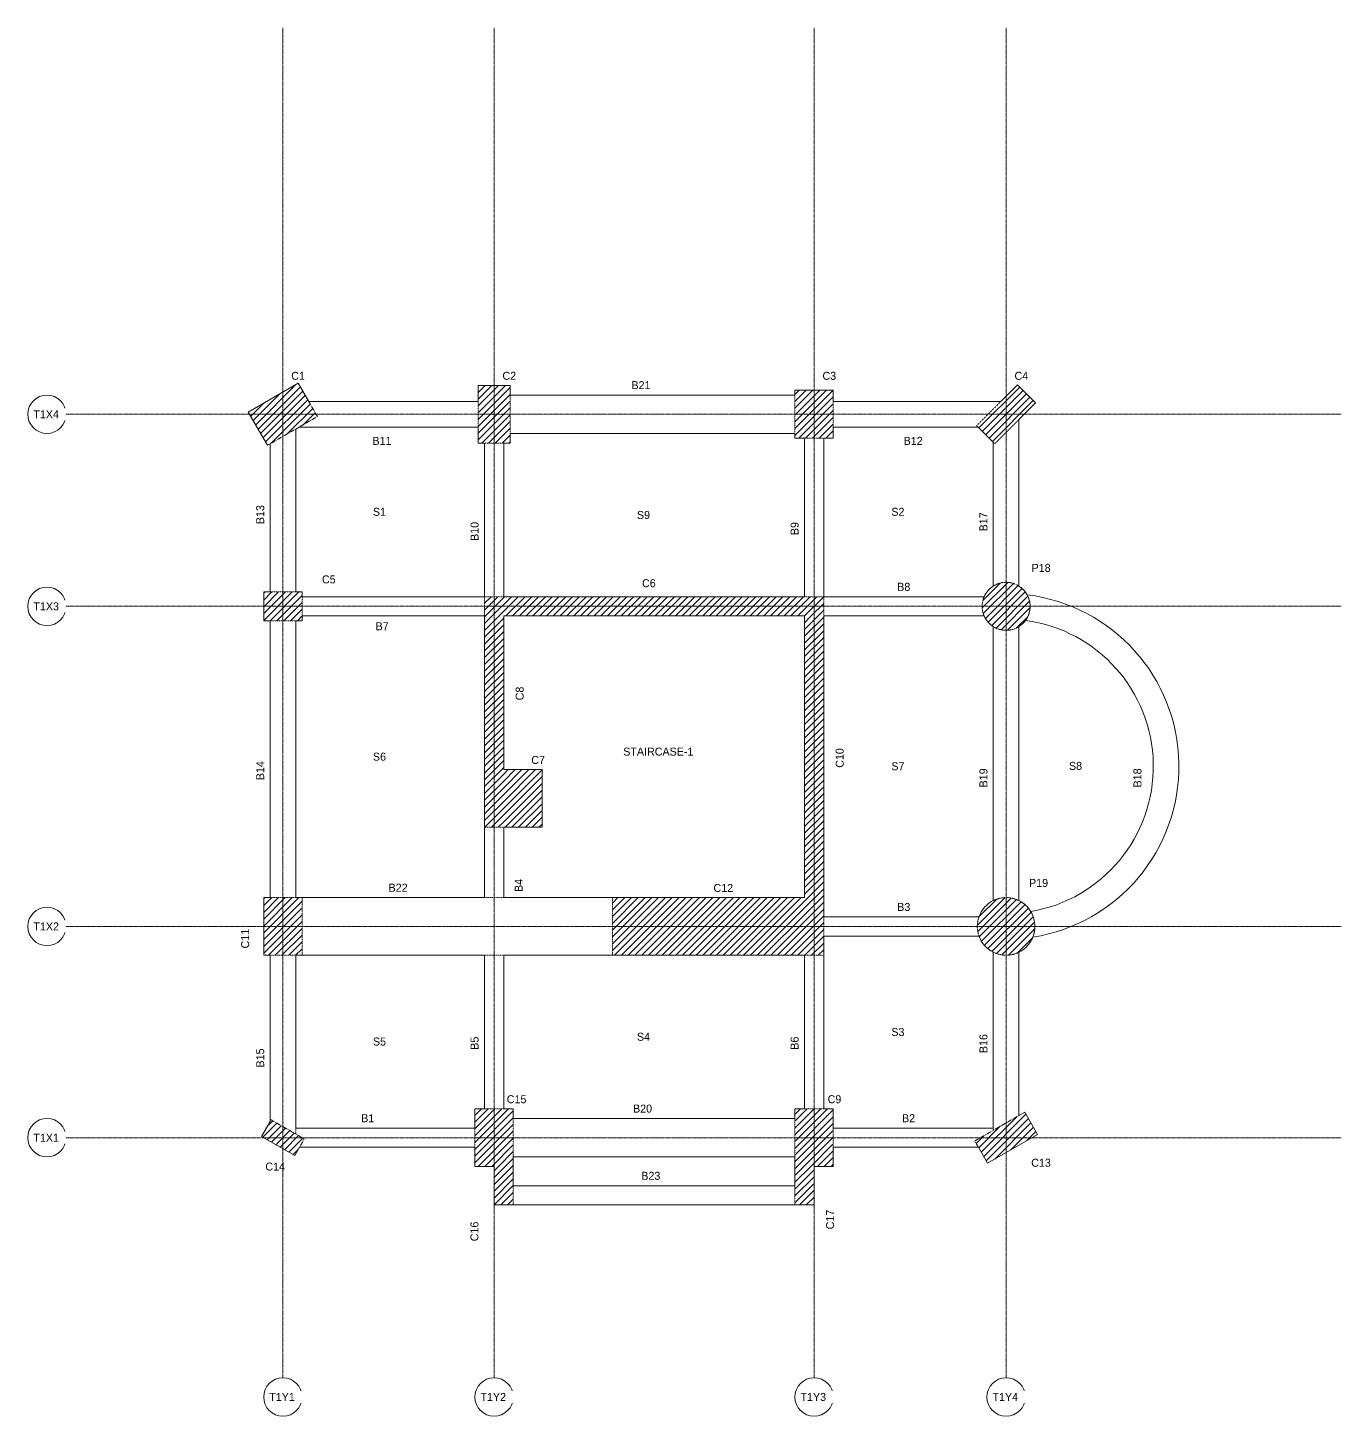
# Model space of a CAD drawing. Header units: millimetres. Extents: x -4286 to 32747, y -7322 to 17037.
# Drawn here: x -4286 to 16236, y -4651 to 17037 of the extents above; entities that cross this region are included whole.
import ezdxf

# ---------------------------------------------------------------- set-up
doc = ezdxf.new("R2010")
doc.units = ezdxf.units.MM
doc.linetypes.add('Dash', pattern=[6.35, 3.175, -3.175])
doc.linetypes.add('Grid Line', pattern=[22.225, 12.7, -3.175, 3.175, -3.175])
for name, color, linetype, lineweight in [('A-FLOR', 192, 'Continuous', 18), ('A-FLOR-IDEN', 11, 'Continuous', 9), ('S-BEAM', 12, 'Continuous', 18), ('S-BEAM-HDLN', 1, 'Dash', 18), ('S-BEAM-IDEN', 2, 'Continuous', 9), ('S-COLS', 52, 'Continuous', 18), ('S-COLS-HDLN', 52, 'Dash', 18), ('S-COLS-IDEN', 171, 'Continuous', 9), ('S-GRID', 1, 'Continuous', 9), ('S-GRID-IDEN', 1, 'Continuous', 9), ('S-STRS-ANNO', 31, 'Continuous', 18)]:
    doc.layers.add(name, color=color, linetype=linetype, lineweight=lineweight)
doc.styles.add('JetBrains Mono', font='JetBrainsMono-VariableFont_wght.ttf', dxfattribs={"height": 125})
pattern_1 = [(45, (0, 0), (-53.033, 53.033), [])]

# ---------------------------------------------------------------- blocks, each defined once
blk = doc.blocks.new('Grid - M_Grid Head - Circle-24584-01 1st Floor Lvl_ Schedule')
at = {"layer": 'S-GRID-IDEN'}
blk.add_circle((0, 0), 6, dxfattribs=at)

msp = doc.modelspace()

# ---------------------------------------------------------------- hatches: boundary and pattern name
at = {"layer": 'S-COLS'}
h = msp.add_hatch(dxfattribs=at)
h.set_pattern_fill('FP_1', color=8, style=0, pattern_type=2)
h.set_pattern_definition(pattern_1)
h.paths.add_polyline_path([(-540, 10515), (240, 10965), (-60, 11485), (-840, 11035), (-571, 10570)])
h = msp.add_hatch(dxfattribs=at)
h.set_pattern_fill('FP_1', color=8, style=0, pattern_type=2)
h.set_pattern_definition(pattern_1)
h.paths.add_polyline_path([(3250, 10550), (3250, 11450), (2750, 11450), (2750, 10550), (3150, 10550)])
h = msp.add_hatch(dxfattribs=at)
h.set_pattern_fill('FP_1', color=8, style=0, pattern_type=2)
h.set_pattern_definition(pattern_1)
h.paths.add_polyline_path([(7850, 10625), (8300, 10625), (8300, 11375), (7700, 11375), (7700, 10625)])
h = msp.add_hatch(dxfattribs=at)
h.set_pattern_fill('FP_1', color=8, style=0, pattern_type=2)
h.set_pattern_definition(pattern_1)
h.paths.add_polyline_path([(10823, 10540), (11460, 11177), (11177, 11460), (10540, 10823), (10800, 10564)])
h = msp.add_hatch(dxfattribs=at)
h.set_pattern_fill('FP_1', color=8, style=0, pattern_type=2)
h.set_pattern_definition(pattern_1)
h.paths.add_polyline_path([(10978, 7626), (11036, 7627), (11094, 7637), (11149, 7656), (11200, 7683), (11239, 7711), (11273, 7743), (11304, 7780), (11335, 7832), (11358, 7889), (11372, 7949), (11375, 8010), (11368, 8071), (11352, 8130), (11326, 8186), (11291, 8236), (11249, 8280), (11200, 8317), (11188, 8325), (11135, 8350), (11079, 8367), (11022, 8374), (10964, 8373), (10906, 8363), (10851, 8344), (10800, 8317), (10755, 8284), (10716, 8244), (10682, 8199), (10656, 8150), (10639, 8102), (10629, 8051), (10625, 8000), (10629, 7949), (10639, 7898), (10656, 7850), (10682, 7801), (10716, 7756), (10755, 7716), (10800, 7683), (10813, 7675), (10865, 7650), (10921, 7633)])
h = msp.add_hatch(dxfattribs=at)
h.set_pattern_fill('FP_1', color=8, style=0, pattern_type=2)
h.set_pattern_definition(pattern_1)
h.paths.add_polyline_path([(0, 7775), (0, 8225), (-600, 8225), (-600, 7775), (-100, 7775)])
h = msp.add_hatch(dxfattribs=at)
h.set_pattern_fill('FP_1', color=8, style=0, pattern_type=2)
h.set_pattern_definition(pattern_1)
h.paths.add_polyline_path([(8150, 7850), (8150, 8150), (2850, 8150), (2850, 7850), (7850, 7850)])
h = msp.add_hatch(dxfattribs=at)
h.set_pattern_fill('FP_1', color=8, style=0, pattern_type=2)
h.set_pattern_definition(pattern_1)
h.paths.add_polyline_path([(3150, 4550), (3150, 7850), (2850, 7850), (2850, 4550)])
h = msp.add_hatch(dxfattribs=at)
h.set_pattern_fill('FP_1', color=8, style=0, pattern_type=2)
h.set_pattern_definition(pattern_1)
h.paths.add_polyline_path([(7850, 2550), (8150, 2550), (8150, 7850), (7850, 7850), (7850, 2774)])
h = msp.add_hatch(dxfattribs=at)
h.set_pattern_fill('FP_1', color=8, style=0, pattern_type=2)
h.set_pattern_definition(pattern_1)
h.paths.add_polyline_path([(3750, 4550), (3750, 5450), (3150, 5450), (3150, 4550), (3296, 4550)])
h = msp.add_hatch(dxfattribs=at)
h.set_pattern_fill('FP_1', color=8, style=0, pattern_type=2)
h.set_pattern_definition(pattern_1)
h.paths.add_polyline_path([(0, 2550), (0, 3450), (-600, 3450), (-600, 2550), (-100, 2550)])
h = msp.add_hatch(dxfattribs=at)
h.set_pattern_fill('FP_1', color=8, style=0, pattern_type=2)
h.set_pattern_definition(pattern_1)
h.paths.add_polyline_path([(7850, 2550), (7850, 3450), (4850, 3450), (4850, 2550), (7163, 2550)])
h = msp.add_hatch(dxfattribs=at)
h.set_pattern_fill('FP_1', color=8, style=0, pattern_type=2)
h.set_pattern_definition(pattern_1)
h.paths.add_polyline_path([(11000, 2550), (11069, 2555), (11136, 2571), (11200, 2597), (11254, 2628), (11303, 2667), (11346, 2712), (11382, 2763), (11412, 2818), (11433, 2877), (11446, 2938), (11450, 3000), (11446, 3061), (11434, 3121), (11413, 3178), (11385, 3232), (11349, 3285), (11305, 3331), (11255, 3371), (11200, 3403), (11145, 3426), (11088, 3441), (11030, 3449), (10970, 3449), (10912, 3441), (10855, 3426), (10800, 3403), (10741, 3368), (10687, 3323), (10641, 3272), (10604, 3213), (10576, 3150), (10561, 3101), (10553, 3051), (10550, 3000), (10553, 2949), (10561, 2899), (10576, 2850), (10604, 2787), (10641, 2728), (10687, 2677), (10741, 2632), (10800, 2597), (10864, 2571), (10931, 2555)])
h = msp.add_hatch(dxfattribs=at)
h.set_pattern_fill('FP_1', color=8, style=0, pattern_type=2)
h.set_pattern_definition(pattern_1)
h.paths.add_polyline_path([(2700, -750), (3300, -750), (3300, 150), (2700, 150), (2700, -663)])
h = msp.add_hatch(dxfattribs=at)
h.set_pattern_fill('FP_1', color=8, style=0, pattern_type=2)
h.set_pattern_definition(pattern_1)
h.paths.add_polyline_path([(8300, -750), (8300, 150), (7700, 150), (7700, -750), (8000, -750)])
h = msp.add_hatch(dxfattribs=at)
h.set_pattern_fill('FP_1', color=8, style=0, pattern_type=2)
h.set_pattern_definition(pattern_1)
h.paths.add_polyline_path([(10710, -698), (11490, -248), (11290, 98), (10510, -352), (10690, -663)])
h = msp.add_hatch(dxfattribs=at)
h.set_pattern_fill('FP_2', color=8, style=0, pattern_type=2)
h.set_pattern_definition(pattern_1)
h.paths.add_polyline_path([(-115, -580), (35, -320), (-485, -20), (-635, -280), (-571, -317)])
h = msp.add_hatch(dxfattribs=at)
h.set_pattern_fill('FP_1', color=8, style=0, pattern_type=2)
h.set_pattern_definition(pattern_1)
h.paths.add_polyline_path([(3000, -1350), (3300, -1350), (3300, -750), (3000, -750)])
h = msp.add_hatch(dxfattribs=at)
h.set_pattern_fill('FP_1', color=8, style=0, pattern_type=2)
h.set_pattern_definition(pattern_1)
h.paths.add_polyline_path([(8000, -1350), (8000, -750), (7700, -750), (7700, -1350)])

# ---------------------------------------------------------------- linework, layer by layer
at = {"layer": 'A-FLOR'}
for centre, radius, start, end in [((11000, 8000), 375, 122.231, 156.4218), ((11000, 8000), 375, 203.5782, 237.769), ((11000, 8000), 375, 302.231, 324.0556), ((11000, 5500), 2300, 279.6434, 82.4149), ((11000, 3000), 450, 116.3878, 160.5288), ((11000, 3000), 450, 31.1089, 63.6122), ((11000, 3000), 450, 199.4712, 243.6122)]:
    msp.add_arc(centre, radius, start, end, dxfattribs=at)
at = {"layer": 'S-BEAM'}
for p, q in [((7700, 11300), (3250, 11300)), ((2750, 11200), (104, 11200)), ((10917, 11200), (8300, 11200)), ((11200, 8317), (11200, 10917)), ((-100, 8225), (-100, 10769)), ((-46, 10800), (2750, 10800)), ((3250, 10700), (7700, 10700)), ((8300, 10800), (10564, 10800)), ((-500, 10538), (-500, 8225)), ((2850, 10550), (2850, 8150)), ((3150, 8150), (3150, 10550)), ((7850, 10625), (7850, 8150)), ((8150, 8150), (8150, 10625)), ((10800, 10564), (10800, 8317)), ((2850, 8150), (0, 8150)), ((10656, 8150), (8150, 8150)), ((0, 7850), (2850, 7850)), ((8150, 7850), (10656, 7850)), ((-500, 7775), (-500, 3450)), ((-100, 3450), (-100, 7775)), ((10800, 7683), (10800, 3403)), ((11200, 3403), (11200, 7683)), ((2850, 4550), (2850, 3450)), ((3150, 3450), (3150, 4550)), ((2850, 3450), (0, 3450)), ((4850, 3450), (3150, 3450)), ((10576, 3150), (8150, 3150)), ((8150, 2850), (10576, 2850)), ((-500, 2550), (-500, -46)), ((-100, -150), (-100, 2550)), ((0, 2550), (2850, 2550)), ((2850, 2550), (2850, 150)), ((3150, 2550), (4850, 2550)), ((3150, 150), (3150, 2550)), ((7850, 2550), (7850, 150)), ((8150, 150), (8150, 2550)), ((10800, 2597), (10800, -150)), ((11200, 46), (11200, 2597)), ((2700, -150), (-100, -150)), ((7700, 0), (3300, 0)), ((10800, -150), (8300, -150)), ((-40, -450), (2700, -450)), ((3300, -600), (7700, -600)), ((8300, -450), (10567, -450)), ((7700, -1050), (3300, -1050)), ((3300, -1350), (7700, -1350))]:
    msp.add_line(p, q, dxfattribs=at)
for centre, radius, start, end in [((11000, 8000), 375, 324.0556, 28.6636), ((11000, 5500), 2700, 278.8989, 83.0001), ((11000, 5500), 2300, 279.6434, 82.4149), ((11000, 3000), 450, 0, 31.1089), ((11000, 3000), 450, 338.1473, 0)]:
    msp.add_arc(centre, radius, start, end, dxfattribs=at)
at = {"layer": 'S-BEAM-HDLN'}
for p, q in [((3250, 11300), (3250, 10700)), ((7700, 10700), (7700, 11300)), ((240, 10965), (104, 11200)), ((2750, 10800), (2750, 11200)), ((8300, 11200), (8300, 10800)), ((10917, 11200), (10540, 10823)), ((-46, 10800), (240, 10965)), ((10823, 10540), (11200, 10917)), ((-500, 10538), (-100, 10769)), ((10540, 10823), (10564, 10800)), ((3150, 10550), (2850, 10550)), ((8150, 10625), (7850, 10625)), ((10800, 10564), (10823, 10540)), ((-500, 8225), (-100, 8225)), ((0, 8150), (0, 7850)), ((2850, 7850), (2850, 8150)), ((2850, 8150), (3150, 8150)), ((7850, 8150), (8150, 8150)), ((8150, 8150), (8150, 7850)), ((-100, 7775), (-500, 7775)), ((3150, 4550), (2850, 4550)), ((-500, 3450), (-100, 3450)), ((0, 2550), (0, 3450)), ((2850, 3450), (3150, 3450)), ((4850, 2550), (4850, 3450)), ((8150, 3150), (8150, 2850)), ((-100, 2550), (-500, 2550)), ((3150, 2550), (2850, 2550)), ((8150, 2550), (7850, 2550)), ((2850, 150), (3150, 150)), ((7850, 150), (8150, 150)), ((11200, 46), (10800, -185)), ((-485, -20), (-500, -46)), ((-100, -242), (-485, -20)), ((-100, -150), (-100, -242)), ((2700, -450), (2700, -150)), ((3300, 0), (3300, -600)), ((7700, -600), (7700, 0)), ((8300, -150), (8300, -450)), ((10800, -185), (10510, -352)), ((10800, -185), (10800, -150)), ((35, -320), (-100, -242)), ((-40, -450), (35, -320)), ((10510, -352), (10567, -450)), ((3300, -1050), (3300, -1350)), ((7700, -1350), (7700, -1050))]:
    msp.add_line(p, q, dxfattribs=at)
for centre, radius, start, end in [((11000, 8000), 375, 111.8591, 122.231), ((11000, 8000), 375, 110.9991, 111.8591), ((11000, 8000), 375, 101.4873, 110.9392), ((11000, 8000), 375, 100.8066, 101.4873), ((11000, 8000), 375, 91.1155, 100.749), ((11000, 8000), 375, 90.6148, 91.1155), ((11000, 8000), 375, 80.7437, 90.5592), ((11000, 8000), 375, 80.4237, 80.7437), ((11000, 8000), 375, 70.3718, 80.3699), ((11000, 8000), 375, 70.233, 70.3718), ((11000, 8000), 375, 60, 70.1811), ((11000, 8000), 375, 57.769, 60), ((11000, 8000), 375, 156.4218, 203.5782), ((11000, 8000), 375, 237.769, 240), ((11000, 8000), 375, 240, 250.1811), ((11000, 8000), 375, 250.233, 260.3699), ((11000, 8000), 375, 260.4237, 270.5592), ((11000, 8000), 375, 270.6148, 280.749), ((11000, 8000), 375, 280.8066, 290.9392), ((11000, 8000), 375, 290.9991, 302.231), ((11000, 3000), 450, 107.5919, 116.3878), ((11000, 3000), 450, 105.861, 107.5919), ((11000, 3000), 450, 98.7959, 105.7917), ((11000, 3000), 450, 81.2041, 98.7959), ((11000, 3000), 450, 74.2083, 81.2041), ((11000, 3000), 450, 72.4081, 74.139), ((11000, 3000), 450, 63.6122, 72.4081), ((11000, 3000), 450, 160.5288, 180), ((11000, 3000), 450, 180, 199.4712), ((11000, 3000), 450, 243.6122, 296.3878)]:
    msp.add_arc(centre, radius, start, end, dxfattribs=at)
at = {"layer": 'S-COLS'}
for p, q in [((-840, 11035), (-60, 11485)), ((-60, 11485), (104, 11200)), ((2750, 11450), (3250, 11450)), ((2750, 11200), (2750, 11450)), ((3250, 11450), (3250, 11300)), ((7700, 11375), (8300, 11375)), ((7700, 11300), (7700, 11375)), ((8300, 11375), (8300, 11200)), ((10917, 11200), (11177, 11460)), ((11177, 11460), (11460, 11177)), ((11460, 11177), (11200, 10917)), ((-540, 10515), (-840, 11035)), ((-46, 10800), (-100, 10769)), ((2750, 10550), (2750, 10800)), ((3250, 10700), (3250, 10550)), ((7700, 10625), (7700, 10700)), ((8300, 10800), (8300, 10625)), ((10800, 10564), (10564, 10800)), ((-500, 10538), (-540, 10515)), ((2850, 10550), (2750, 10550)), ((3250, 10550), (3150, 10550)), ((7850, 10625), (7700, 10625)), ((8300, 10625), (8150, 10625)), ((-600, 7775), (-600, 8225)), ((-600, 8225), (-500, 8225)), ((-100, 8225), (0, 8225)), ((0, 8225), (0, 8150)), ((3150, 8150), (7850, 8150)), ((0, 7850), (0, 7775)), ((2850, 4550), (2850, 7850)), ((3150, 7850), (3150, 5450)), ((7850, 7850), (3150, 7850)), ((7850, 3450), (7850, 7850)), ((8150, 7850), (8150, 3150)), ((11355, 7880), (11355, 7879)), ((11370, 7941), (11370, 7941)), ((-500, 7775), (-600, 7775)), ((0, 7775), (-100, 7775)), ((3150, 5450), (3750, 5450)), ((3750, 5450), (3750, 4550)), ((3750, 4550), (3150, 4550)), ((-600, 3450), (-500, 3450)), ((-600, 2550), (-600, 3450)), ((-100, 3450), (0, 3450)), ((4850, 3450), (7850, 3450)), ((8150, 2850), (8150, 2550)), ((-500, 2550), (-600, 2550)), ((0, 2550), (-100, 2550)), ((7850, 2550), (4850, 2550)), ((2700, 150), (2850, 150)), ((2700, -150), (2700, 150)), ((3150, 150), (3300, 150)), ((3300, 150), (3300, 0)), ((7700, 150), (7850, 150)), ((7700, 0), (7700, 150)), ((8150, 150), (8300, 150)), ((8300, 150), (8300, -150)), ((11200, 46), (11290, 98)), ((11290, 98), (11490, -248)), ((-635, -280), (-500, -46)), ((-115, -580), (-635, -280)), ((11490, -248), (10710, -698)), ((-40, -450), (-115, -580)), ((2700, -750), (2700, -450)), ((3300, -600), (3300, -750)), ((7700, -750), (7700, -600)), ((8300, -450), (8300, -750)), ((10710, -698), (10567, -450)), ((3000, -750), (2700, -750)), ((3000, -1350), (3000, -750)), ((3300, -750), (3300, -1050)), ((7700, -1050), (7700, -750)), ((8300, -750), (8000, -750)), ((8000, -750), (8000, -1350)), ((3300, -1350), (3000, -1350)), ((8000, -1350), (7700, -1350))]:
    msp.add_line(p, q, dxfattribs=at)
at = {"layer": 'S-COLS', "flags": 128}
for points in [[(11200, 8317), (11249, 8280), (11291, 8236), (11326, 8186), (11352, 8130), (11368, 8071), (11375, 8010), (11372, 7949), (11358, 7889), (11335, 7832), (11304, 7780)], [(11450, 3000), (11446, 2938), (11433, 2877), (11412, 2818), (11382, 2763), (11346, 2712), (11303, 2667), (11254, 2628), (11200, 2597)]]:
    msp.add_lwpolyline(points, dxfattribs=at)
at = {"layer": 'S-COLS'}
for centre, radius, start, end in [((11000, 8000), 375, 122.231, 156.4218), ((11000, 8000), 375, 110.954, 111.5225), ((11000, 8000), 375, 100.7627, 101.9823), ((11000, 8000), 375, 90.5716, 92.387), ((11000, 8000), 375, 80.3809, 82.6712), ((11000, 8000), 375, 70.1904, 72.5937), ((11000, 8000), 375, 57.6016, 57.8936), ((11000, 8000), 375, 49.2814, 53.0244), ((11000, 8000), 375, 39.5791, 42.8384), ((11000, 8000), 375, 29.8793, 31.7036), ((11000, 8000), 375, 18.5729, 19.6795), ((11000, 8000), 375, 10.1448, 10.3916), ((11000, 8000), 375, 7.2078, 7.6982), ((11000, 8000), 375, 203.5782, 237.769), ((11000, 8000), 375, 0.518, 0.6896), ((11000, 8000), 375, 250.1904, 252.5952), ((11000, 8000), 375, 260.3809, 262.6725), ((11000, 8000), 375, 270.5716, 272.3887), ((11000, 8000), 375, 280.7627, 281.9844), ((11000, 8000), 375, 290.954, 291.5248), ((11000, 8000), 375, 302.231, 324.0556), ((11000, 3000), 450, 116.3878, 160.5288), ((11000, 3000), 450, 105.8053, 105.9518), ((11000, 3000), 450, 74.0482, 74.1947), ((11000, 3000), 450, 31.1089, 63.6122), ((11000, 3000), 450, 0, 31.1089), ((11000, 3000), 450, 199.4712, 243.6122), ((11000, 3000), 450, 339.1812, 339.8215), ((11000, 3000), 450, 348.5405, 348.7155), ((11000, 3000), 450, 301.2844, 303.642), ((11000, 3000), 450, 312.5188, 313.4838), ((11000, 3000), 450, 321.3269, 324.13), ((11000, 3000), 450, 330.1921, 333.3574), ((11000, 3000), 450, 296.2542, 296.5042)]:
    msp.add_arc(centre, radius, start, end, dxfattribs=at)
at = {"layer": 'S-COLS-HDLN'}
for centre, radius, start, end in [((11000, 8000), 375, 139.7412, 141.5832), ((11000, 8000), 375, 128.2737, 130.3071), ((11000, 8000), 375, 117.3311, 121.033), ((11000, 8000), 375, 107.6177, 110.9016), ((11000, 8000), 375, 98.0234, 100.7125), ((11000, 8000), 375, 88.4837, 90.5235), ((11000, 8000), 375, 78.9734, 80.3346), ((11000, 8000), 375, 69.4814, 70.1458), ((11000, 8000), 375, 168.1062, 170.9038), ((11000, 8000), 375, 158.5654, 161.6509), ((11000, 8000), 375, 149.102, 152.2448), ((11000, 8000), 375, 19.776, 20.0911), ((11000, 8000), 375, 9.1739, 10.052), ((11000, 8000), 375, 189.0947, 191.8938), ((11000, 8000), 375, 198.3479, 201.435), ((11000, 8000), 375, 207.7548, 210.8983), ((11000, 8000), 375, 327.4546, 331.4781), ((11000, 8000), 375, 337.2355, 341.1317), ((11000, 8000), 375, 347.1362, 350.7773), ((11000, 8000), 375, 357.36, 0.417), ((11000, 8000), 375, 218.4076, 220.2608), ((11000, 8000), 375, 229.6967, 231.7104), ((11000, 8000), 375, 249.4813, 250.1458), ((11000, 8000), 375, 258.9738, 260.3346), ((11000, 8000), 375, 268.4845, 270.5235), ((11000, 8000), 375, 278.0246, 280.7125), ((11000, 8000), 375, 287.619, 290.9016), ((11000, 8000), 375, 297.3356, 301.0326), ((11000, 8000), 375, 309.8475, 310.6659), ((11000, 8000), 375, 318.8707, 321.3338), ((11000, 3000), 450, 139.6006, 142.4318), ((11000, 3000), 450, 129.8208, 133.2636), ((11000, 3000), 450, 120.3818, 124.0918), ((11000, 3000), 450, 111.8993, 114.8138), ((11000, 3000), 450, 103.0064, 105.7422), ((11000, 3000), 450, 94.3129, 96.3823), ((11000, 3000), 450, 83.6204, 85.6855), ((11000, 3000), 450, 74.2578, 76.9925), ((11000, 3000), 450, 65.1864, 68.0996), ((11000, 3000), 450, 56.2733, 58.9241), ((11000, 3000), 450, 35.8125, 38.4588), ((11000, 3000), 450, 169.4361, 171.5025), ((11000, 3000), 450, 160.8911, 161.6489), ((11000, 3000), 450, 151.2089, 151.5789), ((11000, 3000), 450, 26.5887, 29.5143), ((11000, 3000), 450, 17.5935, 20.6193), ((11000, 3000), 450, 8.7809, 11.3597), ((11000, 3000), 450, 188.4975, 190.5639), ((11000, 3000), 450, 198.3511, 199.1089), ((11000, 3000), 450, 339.9541, 342.3081), ((11000, 3000), 450, 348.9362, 351.1572), ((11000, 3000), 450, 208.4211, 208.7899), ((11000, 3000), 450, 217.5682, 220.3991), ((11000, 3000), 450, 226.7364, 230.1787), ((11000, 3000), 450, 235.908, 239.6185), ((11000, 3000), 450, 245.0882, 248.9064), ((11000, 3000), 450, 254.2578, 258.156), ((11000, 3000), 450, 263.4369, 267.3702), ((11000, 3000), 450, 272.6298, 276.5631), ((11000, 3000), 450, 281.844, 285.7422), ((11000, 3000), 450, 291.0936, 294.9118)]:
    msp.add_arc(centre, radius, start, end, dxfattribs=at)
at = {"layer": 'S-GRID', "linetype": 'Grid Line'}
for p, q in [((-300, 17037), (-300, -4051)), ((3000, 17037), (3000, -4051)), ((8000, 17037), (8000, -4051)), ((11000, 17037), (11000, -4051))]:
    msp.add_line(p, q, dxfattribs=at)

# ---------------------------------------------------------------- block references
at = {"layer": 'S-GRID-IDEN', "xscale": 49.99999999999998, "yscale": 49.99999999999998, "zscale": 49.99999999999998}
for p, rotation in [((-3986, 11000), 89.99999999999982), ((-3986, 8000), 89.99999999999982), ((-3986, 3000), 89.99999999999982), ((-3986, -300), 89.99999999999982), ((-300, -4351), 180), ((3000, -4351), 180), ((8000, -4351), 180), ((11000, -4351), 180)]:
    msp.add_blockref('Grid - M_Grid Head - Circle-24584-01 1st Floor Lvl_ Schedule', p, dxfattribs=dict(at, rotation=rotation))

# ---------------------------------------------------------------- texts
at = {"layer": 'A-FLOR-IDEN', "char_height": 125, "width": 256.54, "attachment_point": 1, "style": 'JetBrains Mono'}
for s, insert in [('S1', (1107, 9539)), ('S9', (5232, 9489)), ('S2', (9207, 9539)), ('S6', (1107, 5714)), ('S7', (9207, 5564)), ('S8', (11982, 5570)), ('S4', (5232, 1339)), ('S3', (9207, 1414)), ('S5', (1107, 1264))]:
    msp.add_mtext(s, dxfattribs=dict(at, insert=insert))
at = {"layer": 'S-BEAM-IDEN', "char_height": 125, "attachment_point": 1, "style": 'JetBrains Mono'}
for s, insert, width in [('B21', (5146, 11517), 384.81), ('B11', (1099, 10647), 384.81), ('B12', (9399, 10647), 384.81), ('B8', (9299, 8367), 256.54), ('B7', (1149, 7752), 256.54), ('B22', (1352, 3667), 384.81), ('B3', (9299, 3367), 256.54), ('B20', (5171, 217), 384.81), ('B1', (924, 67), 256.54), ('B2', (9374, 67), 256.54), ('B23', (5300, -833), 384.81)]:
    msp.add_mtext(s, dxfattribs=dict(at, insert=insert, width=width))
at = {"layer": 'S-BEAM-IDEN', "char_height": 125, "attachment_point": 1, "rotation": 90, "style": 'JetBrains Mono'}
for s, insert, width in [('B13', (-717, 9284), 384.81), ('B17', (10583, 9171), 384.81), ('B10', (2633, 9021), 384.81), ('B9', (7633, 9112), 256.54), ('B14', (-717, 5284), 384.81), ('B19', (10583, 5171), 384.81), ('B18', (12990, 5171), 384.81), ('B4', (3322, 3538), 256.54), ('B16', (10583, 1021), 384.81), ('B15', (-717, 796), 384.81), ('B5', (2633, 1074), 256.54), ('B6', (7633, 1074), 256.54)]:
    msp.add_mtext(s, dxfattribs=dict(at, insert=insert, width=width))
at = {"layer": 'S-COLS-IDEN', "char_height": 125, "attachment_point": 1, "style": 'JetBrains Mono'}
for s, insert, width in [('C1', (-169, 11663), 256.54), ('C2', (3131, 11663), 256.54), ('C3', (8131, 11663), 256.54), ('C4', (11131, 11663), 256.54), ('C5', (311, 8483), 256.54), ('P18', (11398, 8663), 384.81), ('C6', (5311, 8423), 256.54), ('C7', (3581, 5663), 256.54), ('P19', (11358, 3742), 384.81), ('C12', (6428, 3663), 384.81), ('C15', (3198, 363), 384.81), ('C9', (8211, 363), 256.54), ('C13', (11392, -629), 384.81), ('C14', (-573, -689), 384.81)]:
    msp.add_mtext(s, dxfattribs=dict(at, insert=insert, width=width))
at = {"layer": 'S-COLS-IDEN', "char_height": 125, "attachment_point": 1, "rotation": 90, "style": 'JetBrains Mono'}
for s, insert, width in [('C8', (3337, 6531), 256.54), ('C10', (8337, 5478), 384.81), ('C11', (-952, 2656), 384.81), ('C17', (8187, -1732), 384.81), ('C16', (2630, -1918), 384.81)]:
    msp.add_mtext(s, dxfattribs=dict(at, insert=insert, width=width))
at = {"layer": 'S-STRS-ANNO', "insert": (5018, 5793), "char_height": 125, "width": 256.54, "attachment_point": 1, "style": 'JetBrains Mono'}
msp.add_mtext('STAIRCASE-1', dxfattribs=at)

# ---------------------------------------------------------------- next in the draw order: texts
at = {"layer": 'S-GRID-IDEN', "char_height": 125, "width": 513.08, "attachment_point": 1, "style": 'JetBrains Mono', "bg_fill": 3, "box_fill_scale": 1.25, "bg_fill_color": 9, "bg_fill_true_color": 13158600, "bg_fill_transparency": 0}
for s, insert in [('T1X4', (-4198, 11062)), ('T1X3', (-4198, 8062)), ('T1X2', (-4198, 3062)), ('T1X1', (-4198, -238)), ('T1Y1', (-513, -4287)), ('T1Y2', (2787, -4287)), ('T1Y3', (7787, -4287)), ('T1Y4', (10787, -4287))]:
    msp.add_mtext(s, dxfattribs=dict(at, insert=insert))

# ---------------------------------------------------------------- next in the draw order: linework, layer by layer
at = {"layer": 'S-GRID', "linetype": 'Grid Line'}
for p, q in [((16236, 11000), (-3686, 11000)), ((16236, 8000), (-3686, 8000)), ((16236, 3000), (-3686, 3000)), ((16236, -300), (-3686, -300))]:
    msp.add_line(p, q, dxfattribs=at)

doc.saveas('drawing.dxf')
